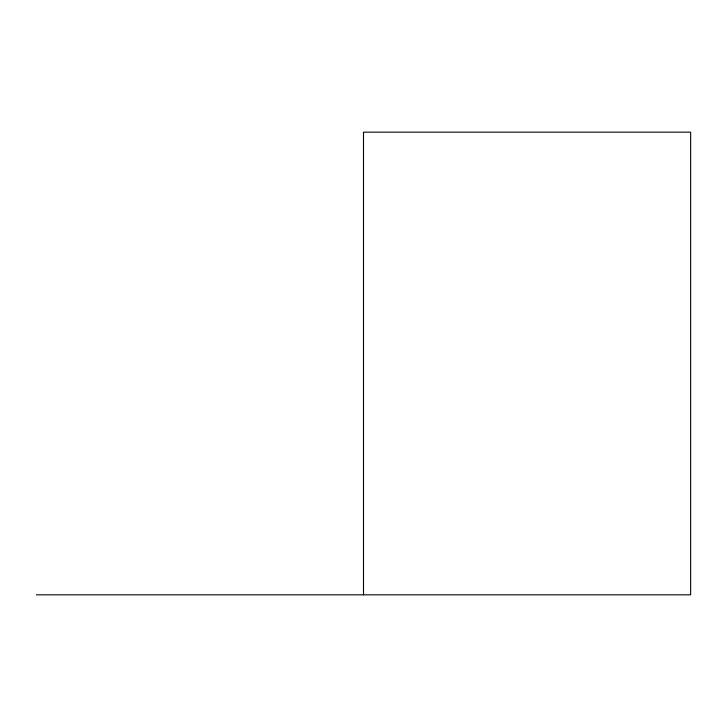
<?xml version="1.0" encoding="UTF-8"?>
<svg xmlns="http://www.w3.org/2000/svg" width="727" height="727" viewBox="0 0 727 727"><rect width="100%" height="100%" fill="white"/><g stroke="black" fill="none" stroke-linecap="round" stroke-linejoin="round"><path stroke-width="1.09" d="M36.35 594.831L690.65 594.831L690.65 132.169L363.5 132.169L363.5 594.831"/></g></svg>
